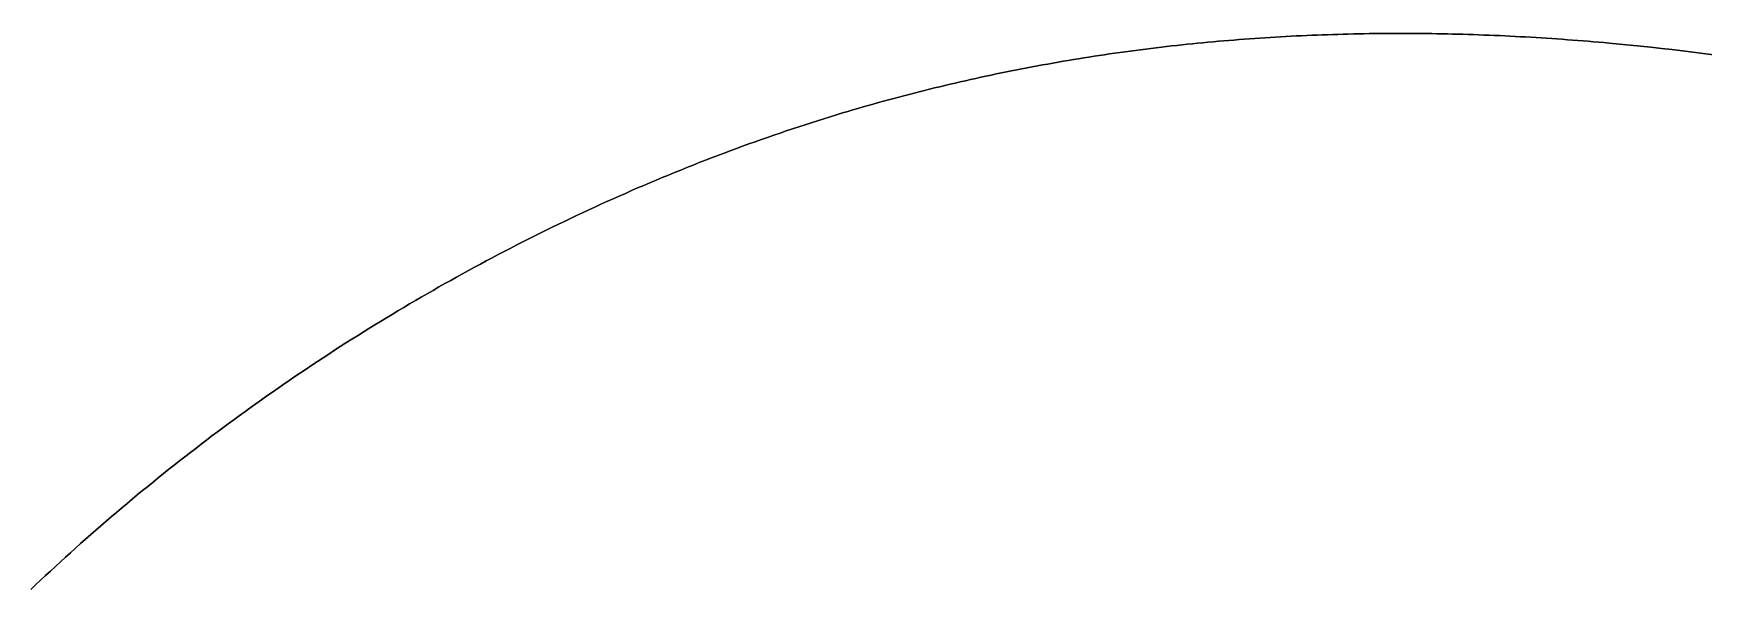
# Model space of a CAD drawing. Header units: millimetres. Extents: x 539514 to 908003, y -69769 to 203909.
# Drawn here: x 698901 to 710020, y 144471 to 148170 of the extents above; entities that cross this region are included whole.
import ezdxf

# ---------------------------------------------------------------- set-up
doc = ezdxf.new("R2010")
doc.units = ezdxf.units.MM
doc.layers.add('CLOSED_AREAS', color=7, linetype='Continuous')

msp = doc.modelspace()

# ---------------------------------------------------------------- linework, layer by layer
at = {"layer": 'CLOSED_AREAS'}
for points in [[(698883.347, 144470.635), (698916.045, 144501.649), (698948.854, 144532.561), (698981.776, 144563.369), (699014.808, 144594.074), (699047.951, 144624.674), (699081.203, 144655.169), (699114.564, 144685.559), (699148.033, 144715.844), (699181.61, 144746.022), (699215.293, 144776.095), (699249.083, 144806.06), (699282.978, 144835.919), (699316.978, 144865.67), (699351.082, 144895.313), (699385.289, 144924.847), (699419.599, 144954.273), (699454.011, 144983.589), (699488.525, 145012.796), (699523.139, 145041.893), (699557.853, 145070.88), (699592.666, 145099.756), (699627.578, 145128.52), (699662.588, 145157.173), (699697.695, 145185.714), (699732.898, 145214.143), (699768.198, 145242.459), (699803.593, 145270.661), (699839.082, 145298.75), (699874.665, 145326.725), (699910.341, 145354.585), (699946.109, 145382.33), (699981.969, 145409.961), (700017.92, 145437.475), (700053.962, 145464.873), (700090.093, 145492.155), (700126.314, 145519.32), (700162.622, 145546.368), (700199.019, 145573.298), (700235.502, 145600.11), (700272.071, 145626.804), (700308.726, 145653.378), (700345.466, 145679.833), (700382.29, 145706.169), (700419.198, 145732.384), (700456.188, 145758.479), (700493.261, 145784.453), (700530.415, 145810.305), (700567.65, 145836.036), (700604.964, 145861.645), (700642.359, 145887.131), (700679.832, 145912.494), (700717.383, 145937.733), (700755.011, 145962.849), (700792.716, 145987.841), (700830.497, 146012.708), (700868.353, 146037.45), (700906.284, 146062.067), (700944.289, 146086.557), (700982.367, 146110.922), (701020.518, 146135.16), (701058.74, 146159.271), (701097.034, 146183.255), (701135.398, 146207.11), (701173.832, 146230.838), (701212.335, 146254.436), (701250.906, 146277.906), (701289.545, 146301.246), (701328.252, 146324.457), (701367.024, 146347.537), (701405.862, 146370.486), (701444.766, 146393.305), (701483.733, 146415.992), (701522.765, 146438.547), (701561.859, 146460.969), (701601.015, 146483.259), (701640.233, 146505.416), (701679.512, 146527.439), (701718.851, 146549.329), (701758.25, 146571.084), (701797.707, 146592.704), (701837.223, 146614.189), (701876.796, 146635.539), (701916.426, 146656.752), (701956.112, 146677.83), (701995.853, 146698.77), (702035.649, 146719.573), (702075.499, 146740.239), (702115.402, 146760.767), (702155.358, 146781.156), (702195.367, 146801.407), (702235.426, 146821.518), (702275.536, 146841.49), (702315.696, 146861.322), (702355.905, 146881.013), (702396.162, 146900.564), (702436.468, 146919.973), (702476.82, 146939.241), (702517.22, 146958.366), (702557.664, 146977.349), (702598.155, 146996.19), (702638.689, 147014.887), (702679.267, 147033.44), (702719.889, 147051.849), (702760.552, 147070.114), (702801.258, 147088.234), (702842.004, 147106.209), (702882.791, 147124.038), (702923.617, 147141.721), (702964.482, 147159.257), (703005.386, 147176.647), (703046.327, 147193.889), (703087.305, 147210.983), (703128.319, 147227.929), (703169.369, 147244.727), (703210.453, 147261.376), (703251.572, 147277.875), (703292.724, 147294.225), (703333.909, 147310.425), (703375.126, 147326.474), (703416.374, 147342.372), (703457.654, 147358.119), (703498.963, 147373.713), (703540.301, 147389.156), (703581.669, 147404.446), (703623.064, 147419.583), (703664.486, 147434.567), (703705.935, 147449.397), (703747.41, 147464.073), (703788.91, 147478.594), (703830.435, 147492.96), (703871.984, 147507.171), (703913.556, 147521.225), (703955.15, 147535.124), (703996.766, 147548.866), (704038.403, 147562.451), (704080.061, 147575.878), (704121.738, 147589.148), (704163.435, 147602.259), (704205.149, 147615.212), (704246.882, 147628.005), (704288.631, 147640.639), (704322.569, 147650.788), (704356.517, 147660.831), (704390.475, 147670.769), (704424.444, 147680.602), (704458.424, 147690.331), (704492.414, 147699.954), (704526.415, 147709.474), (704560.425, 147718.889), (704594.446, 147728.201), (704628.477, 147737.408), (704662.519, 147746.512), (704696.57, 147755.513), (704730.631, 147764.411), (704764.702, 147773.206), (704798.783, 147781.898), (704832.874, 147790.488), (704866.974, 147798.975), (704901.085, 147807.36), (704935.204, 147815.644), (704969.333, 147823.825), (705003.472, 147831.906), (705037.619, 147839.885), (705071.777, 147847.763), (705105.943, 147855.54), (705140.118, 147863.216), (705174.303, 147870.792), (705208.497, 147878.268), (705242.699, 147885.644), (705276.91, 147892.92), (705311.131, 147900.096), (705345.359, 147907.173), (705379.597, 147914.151), (705413.843, 147921.03), (705448.098, 147927.81), (705482.361, 147934.491), (705516.633, 147941.074), (705550.913, 147947.559), (705585.201, 147953.946), (705619.497, 147960.235), (705653.802, 147966.426), (705688.114, 147972.52), (705722.435, 147978.518), (705756.763, 147984.418), (705791.1, 147990.221), (705825.444, 147995.928), (705859.795, 148001.538), (705894.155, 148007.053), (705928.522, 148012.471), (705962.897, 148017.794), (705997.279, 148023.021), (706031.668, 148028.153), (706066.065, 148033.19), (706100.469, 148038.132), (706134.88, 148042.98), (706169.298, 148047.733), (706203.723, 148052.391), (706238.155, 148056.956), (706272.595, 148061.427), (706307.041, 148065.804), (706341.493, 148070.087), (706375.953, 148074.278), (706410.419, 148078.375), (706444.891, 148082.38), (706479.371, 148086.292), (706513.856, 148090.111), (706548.348, 148093.838), (706582.846, 148097.474), (706617.351, 148101.017), (706651.861, 148104.469), (706686.378, 148107.83), (706720.901, 148111.099), (706755.429, 148114.277), (706789.964, 148117.365), (706824.504, 148120.362), (706859.05, 148123.269), (706893.602, 148126.085), (706928.159, 148128.812), (706962.722, 148131.449), (706997.291, 148133.996), (707031.864, 148136.454), (707066.444, 148138.823), (707101.028, 148141.103), (707135.618, 148143.294), (707170.212, 148145.397), (707204.812, 148147.411), (707239.417, 148149.337), (707274.027, 148151.176), (707308.641, 148152.926), (707343.261, 148154.59), (707377.885, 148156.166), (707412.514, 148157.655), (707447.147, 148159.057), (707481.785, 148160.372), (707516.427, 148161.601), (707551.074, 148162.744), (707585.725, 148163.801), (707620.38, 148164.771), (707655.04, 148165.657), (707689.704, 148166.456), (707724.371, 148167.171), (707759.043, 148167.801), (707793.719, 148168.345), (707828.398, 148168.806), (707863.081, 148169.181), (707897.768, 148169.473), (707932.459, 148169.681), (707967.153, 148169.804), (708001.85, 148169.845), (708036.551, 148169.802), (708071.256, 148169.675), (708105.963, 148169.466), (708140.674, 148169.174), (708175.389, 148168.8), (708210.106, 148168.343), (708244.826, 148167.804), (708279.549, 148167.183), (708314.275, 148166.48), (708349.004, 148165.696), (708383.736, 148164.831), (708418.47, 148163.884), (708453.207, 148162.857), (708487.947, 148161.749), (708522.689, 148160.56), (708557.433, 148159.291), (708592.18, 148157.942), (708626.929, 148156.513), (708661.68, 148155.005), (708696.434, 148153.417), (708731.189, 148151.75), (708765.947, 148150.003), (708800.706, 148148.178), (708835.468, 148146.275), (708870.231, 148144.292), (708904.996, 148142.232), (708939.762, 148140.094), (708974.53, 148137.877), (709009.3, 148135.584), (709044.071, 148133.212), (709078.844, 148130.764), (709113.618, 148128.239), (709148.393, 148125.636), (709183.169, 148122.958), (709217.947, 148120.203), (709252.725, 148117.371), (709287.505, 148114.464), (709322.285, 148111.481), (709357.066, 148108.422), (709391.848, 148105.288), (709461.415, 148098.795), (709530.983, 148092.004), (709600.554, 148084.914), (709670.125, 148077.529), (709739.698, 148069.851), (709809.27, 148061.88), (709878.842, 148053.618), (709948.413, 148045.067), (710017.983, 148036.229), (710087.55, 148027.105)], [(710087.55, 148027.105), (710017.983, 148036.229), (709948.413, 148045.067), (709878.842, 148053.618), (709809.27, 148061.88), (709739.698, 148069.851), (709670.125, 148077.529), (709600.554, 148084.914), (709530.983, 148092.004), (709461.415, 148098.795), (709391.848, 148105.288), (709357.066, 148108.422), (709322.285, 148111.481), (709287.505, 148114.464), (709252.725, 148117.371), (709217.947, 148120.203), (709183.169, 148122.958), (709148.393, 148125.636), (709113.618, 148128.239), (709078.844, 148130.764), (709044.071, 148133.212), (709009.3, 148135.584), (708974.53, 148137.877), (708939.762, 148140.094), (708904.996, 148142.232), (708870.231, 148144.292), (708835.468, 148146.275), (708800.706, 148148.178), (708765.947, 148150.003), (708731.189, 148151.75), (708696.434, 148153.417), (708661.68, 148155.005), (708626.929, 148156.513), (708592.18, 148157.942), (708557.433, 148159.291), (708522.689, 148160.56), (708487.947, 148161.749), (708453.207, 148162.857), (708418.47, 148163.884), (708383.736, 148164.831), (708349.004, 148165.696), (708314.275, 148166.48), (708279.549, 148167.183), (708244.826, 148167.804), (708210.106, 148168.343), (708175.389, 148168.8), (708140.674, 148169.174), (708105.963, 148169.466), (708071.256, 148169.675), (708036.551, 148169.802), (708001.85, 148169.845), (707967.153, 148169.804), (707932.459, 148169.681), (707897.768, 148169.473), (707863.081, 148169.181), (707828.398, 148168.806), (707793.719, 148168.345), (707759.043, 148167.801), (707724.371, 148167.171), (707689.704, 148166.456), (707655.04, 148165.657), (707620.38, 148164.771), (707585.725, 148163.801), (707551.074, 148162.744), (707516.427, 148161.601), (707481.785, 148160.372), (707447.147, 148159.057), (707412.514, 148157.655), (707377.885, 148156.166), (707343.261, 148154.59), (707308.641, 148152.926), (707274.027, 148151.176), (707239.417, 148149.337), (707204.812, 148147.411), (707170.212, 148145.397), (707135.618, 148143.294), (707101.028, 148141.103), (707066.444, 148138.823), (707031.864, 148136.454), (706997.291, 148133.996), (706962.722, 148131.449), (706928.159, 148128.812), (706893.602, 148126.085), (706859.05, 148123.269), (706824.504, 148120.362), (706789.964, 148117.365), (706755.429, 148114.277), (706720.901, 148111.099), (706686.378, 148107.83), (706651.861, 148104.469), (706617.351, 148101.017), (706582.846, 148097.474), (706548.348, 148093.838), (706513.856, 148090.111), (706479.371, 148086.292), (706444.891, 148082.38), (706410.419, 148078.375), (706375.953, 148074.278), (706341.493, 148070.087), (706307.041, 148065.804), (706272.595, 148061.427), (706238.155, 148056.956), (706203.723, 148052.391), (706169.298, 148047.733), (706134.88, 148042.98), (706100.469, 148038.132), (706066.065, 148033.19), (706031.668, 148028.153), (705997.279, 148023.021), (705962.897, 148017.794), (705928.522, 148012.471), (705894.155, 148007.053), (705859.795, 148001.538), (705825.444, 147995.928), (705791.1, 147990.221), (705756.763, 147984.418), (705722.435, 147978.518), (705688.114, 147972.52), (705653.802, 147966.426), (705619.497, 147960.235), (705585.201, 147953.946), (705550.913, 147947.559), (705516.633, 147941.074), (705482.361, 147934.491), (705448.098, 147927.81), (705413.843, 147921.03), (705379.597, 147914.151), (705345.359, 147907.173), (705311.131, 147900.096), (705276.91, 147892.92), (705242.699, 147885.644), (705208.497, 147878.268), (705174.303, 147870.792), (705140.118, 147863.216), (705105.943, 147855.54), (705071.777, 147847.763), (705037.619, 147839.885), (705003.472, 147831.906), (704969.333, 147823.825), (704935.204, 147815.644), (704901.085, 147807.36), (704866.974, 147798.975), (704832.874, 147790.488), (704798.783, 147781.898), (704764.702, 147773.206), (704730.631, 147764.411), (704696.57, 147755.513), (704662.519, 147746.512), (704628.477, 147737.408), (704594.446, 147728.201), (704560.425, 147718.889), (704526.415, 147709.474), (704492.414, 147699.954), (704458.424, 147690.331), (704424.444, 147680.602), (704390.475, 147670.769), (704356.517, 147660.831), (704322.569, 147650.788), (704288.631, 147640.639), (704246.882, 147628.005), (704205.149, 147615.212), (704163.435, 147602.259), (704121.738, 147589.148), (704080.061, 147575.878), (704038.403, 147562.451), (703996.766, 147548.866), (703955.15, 147535.124), (703913.556, 147521.225), (703871.984, 147507.171), (703830.435, 147492.96), (703788.91, 147478.594), (703747.41, 147464.073), (703705.935, 147449.397), (703664.486, 147434.567), (703623.064, 147419.583), (703581.669, 147404.446), (703540.301, 147389.156), (703498.963, 147373.713), (703457.654, 147358.119), (703416.374, 147342.372), (703375.126, 147326.474), (703333.909, 147310.425), (703292.724, 147294.225), (703251.572, 147277.875), (703210.453, 147261.376), (703169.369, 147244.727), (703128.319, 147227.929), (703087.305, 147210.983), (703046.327, 147193.889), (703005.386, 147176.647), (702964.482, 147159.257), (702923.617, 147141.721), (702882.791, 147124.038), (702842.004, 147106.209), (702801.258, 147088.234), (702760.552, 147070.114), (702719.889, 147051.849), (702679.267, 147033.44), (702638.689, 147014.887), (702598.155, 146996.19), (702557.664, 146977.349), (702517.22, 146958.366), (702476.82, 146939.241), (702436.468, 146919.973), (702396.162, 146900.564), (702355.905, 146881.013), (702315.696, 146861.322), (702275.536, 146841.49), (702235.426, 146821.518), (702195.367, 146801.407), (702155.358, 146781.156), (702115.402, 146760.767), (702075.499, 146740.239), (702035.649, 146719.573), (701995.853, 146698.77), (701956.112, 146677.83), (701916.426, 146656.752), (701876.796, 146635.539), (701837.223, 146614.189), (701797.707, 146592.704), (701758.25, 146571.084), (701718.851, 146549.329), (701679.512, 146527.439), (701640.233, 146505.416), (701601.015, 146483.259), (701561.859, 146460.969), (701522.765, 146438.547), (701483.733, 146415.992), (701444.766, 146393.305), (701405.862, 146370.486), (701367.024, 146347.537), (701328.252, 146324.457), (701289.545, 146301.246), (701250.906, 146277.906), (701212.335, 146254.436), (701173.832, 146230.838), (701135.398, 146207.11), (701097.034, 146183.255), (701058.74, 146159.271), (701020.518, 146135.16), (700982.367, 146110.922), (700944.289, 146086.557), (700906.284, 146062.067), (700868.353, 146037.45), (700830.497, 146012.708), (700792.716, 145987.841), (700755.011, 145962.849), (700717.383, 145937.733), (700679.832, 145912.494), (700642.359, 145887.131), (700604.964, 145861.645), (700567.65, 145836.036), (700530.415, 145810.305), (700493.261, 145784.453), (700456.188, 145758.479), (700419.198, 145732.384), (700382.29, 145706.169), (700345.466, 145679.833), (700308.726, 145653.378), (700272.071, 145626.804), (700235.502, 145600.11), (700199.019, 145573.298), (700162.622, 145546.368), (700126.314, 145519.32), (700090.093, 145492.155), (700053.962, 145464.873), (700017.92, 145437.475), (699981.969, 145409.961), (699946.109, 145382.33), (699910.341, 145354.585), (699874.665, 145326.725), (699839.082, 145298.75), (699803.593, 145270.661), (699768.198, 145242.459), (699732.898, 145214.143), (699697.695, 145185.714), (699662.588, 145157.173), (699627.578, 145128.52), (699592.666, 145099.756), (699557.853, 145070.88), (699523.139, 145041.893), (699488.525, 145012.796), (699454.011, 144983.589), (699419.599, 144954.273), (699385.289, 144924.847), (699351.082, 144895.313), (699316.978, 144865.67), (699282.978, 144835.919), (699249.083, 144806.06), (699215.293, 144776.095), (699181.61, 144746.022), (699148.033, 144715.844), (699114.564, 144685.559), (699081.203, 144655.169), (699047.951, 144624.674), (699014.808, 144594.074), (698981.776, 144563.369), (698948.854, 144532.561), (698916.045, 144501.649), (698883.347, 144470.635)]]:
    msp.add_lwpolyline(points, dxfattribs=at)

doc.saveas('drawing.dxf')
